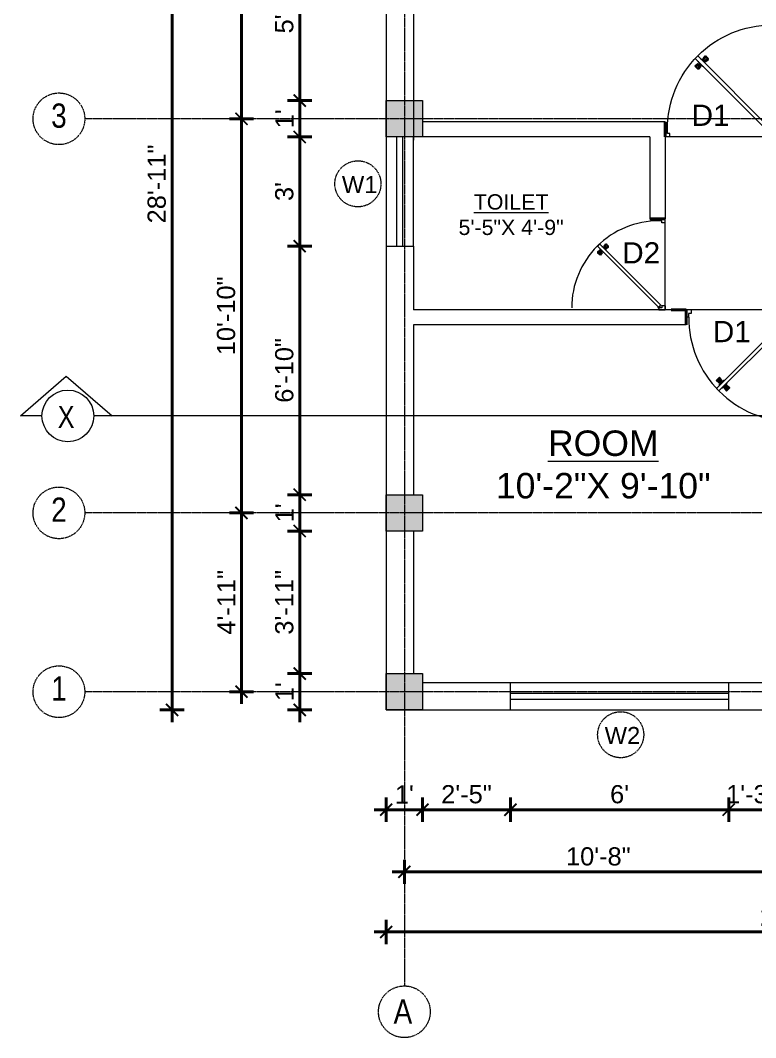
# Model space of a CAD drawing. Header units: inches. Extents: x 141029 to 166402, y -23568 to -18036.
# Drawn here: x 157327.9 to 157570.5, y -21851.7 to -21516.1 of the extents above; entities that cross this region are included whole.
import ezdxf

# ---------------------------------------------------------------- set-up
doc = ezdxf.new("R2010")
doc.units = ezdxf.units.IN
doc.header["$LTSCALE"] = 0.5
doc.header["$MEASUREMENT"] = 0
doc.header["$PDMODE"] = 66
doc.linetypes.add('CENTER', pattern=[2, 1.25, -0.25, 0.25, -0.25])
for name, color, linetype, lineweight in [('Annotate-Lite.w', 177, 'Continuous', 9), ('Annotations-Bold.w', 177, 'Continuous', 13), ('DOOR & WIN', 1, 'Continuous', 25), ('PUERTAS', 7, 'Continuous', 9), ('TEXT', 220, 'Continuous', 9), ('wall', 1, 'Continuous', 40)]:
    doc.layers.add(name, color=color, linetype=linetype, lineweight=lineweight)
doc.styles.add('ARAIL', font='ARIALN.TTF')
doc.styles.add('DIMTEXT', font='arial.ttf', dxfattribs={"height": 6})
doc.styles.add('gaurav', font='arial.ttf')
doc.styles.get("Standard").update_dxf_attribs({"font": 'arial.ttf'})
doc.dimstyles.new('1 by 96', dxfattribs={"dimtxt": 6, "dimasz": 4, "dimexe": 4, "dimexo": 4, "dimgap": 2, "dimtad": 1, "dimdec": 0, "dimzin": 0, "dimdsep": 46, "dimlunit": 4, "dimtxsty": 'Standard', "dimblk": 'ARCHTICK', "dimcen": 0, "dimdle": 4, "dimadec": 0, "dimazin": 0, "dimtfac": 1, "dimtdec": 0, "dimtix": 1, "dimtofl": 0, "dimtmove": 1, "dimatfit": 3, "dimldrblk": 'ARCHTICK', "dimfxl": 4, "dimfxlon": 1, "dimtolj": 1, "dimtzin": 0, "dimlwd": -1, "dimlwe": -1, "dimarcsym": 0})

# ---------------------------------------------------------------- blocks, each defined once
blk = doc.blocks.new('2ft6in')
at = {"layer": 'PUERTAS', "color": 2}
for p, q in [((0.84, 2.1), (21.02, 22.28)), ((21.71, 21.6), (1.47, 1.37)), ((18.33, 21.76), (18.31, 21.77)), ((21.71, 21.6), (21.02, 22.28)), ((21.18, 18.9), (21.2, 18.89)), ((0, 2), (0, 0)), ((0.6, 2), (0, 2)), ((1.33, 0), (0, 0)), ((0.6, 1.26), (0.6, 2.04)), ((0.67, 1.26), (0.6, 1.26)), ((0.67, 1.26), (0.67, 2.01)), ((0.67, 1), (0.67, 1.26)), ((1.33, 1), (0.67, 1)), ((1.31, 1.53), (0.79, 2.06)), ((1.36, 1.58), (0.81, 2.12)), ((1.36, 1.58), (1.31, 1.53)), ((1.47, 1.37), (1.31, 1.53)), ((1.33, 0), (1.33, 1)), ((28.67, 0), (28.67, 1)), ((28.67, 1), (29.33, 1)), ((28.67, 0), (30, 0)), ((29.33, 1), (29.33, 2)), ((29.33, 2), (30, 2)), ((30, 0), (30, 2))]:
    blk.add_line(p, q, dxfattribs=at)
at = {"layer": 'PUERTAS', "color": 8}
for p, q in [((18.81, 20.78), (18.04, 21.4)), ((18.86, 20.83), (18.08, 21.46)), ((18.95, 20.92), (18.2, 21.58)), ((18.44, 21.9), (18.31, 21.77)), ((19.07, 21.03), (18.34, 21.72)), ((18.44, 21.9), (18.56, 22.02)), ((18.58, 22.01), (18.56, 22.02)), ((19.3, 21.26), (18.61, 22)), ((19.42, 21.38), (18.75, 22.14)), ((19.51, 21.48), (18.88, 22.26)), ((18.91, 20.27), (19.19, 20.69)), ((19.55, 21.53), (18.93, 22.3)), ((19.13, 20.8), (19.03, 20.9)), ((19.15, 20.82), (19.05, 20.92)), ((19.09, 20.44), (19.25, 20.76)), ((19.19, 20.87), (19.1, 20.96)), ((19.25, 20.93), (19.16, 21.02)), ((19.28, 20.63), (19.32, 20.83)), ((19.4, 21.08), (19.31, 21.17)), ((19.47, 21.15), (19.38, 21.24)), ((19.43, 20.78), (19.4, 20.9)), ((19.51, 21.19), (19.42, 21.28)), ((19.55, 20.91), (19.43, 20.94)), ((19.53, 21.21), (19.44, 21.3)), ((19.7, 21.06), (19.51, 21.01)), ((19.89, 21.24), (19.58, 21.08)), ((20.07, 21.42), (19.64, 21.15)), ((20.48, 20.28), (20.44, 20.08)), ((20.67, 20.47), (20.51, 20.15)), ((20.85, 20.64), (20.57, 20.22)), ((19.69, 19.49), (20.12, 19.76)), ((19.87, 19.67), (20.18, 19.83)), ((20.06, 19.85), (20.25, 19.9)), ((20.21, 20), (20.33, 19.97)), ((20.21, 19.38), (20.83, 18.61)), ((20.23, 19.7), (20.32, 19.61)), ((20.25, 19.72), (20.34, 19.63)), ((20.25, 19.43), (20.88, 18.65)), ((20.29, 19.76), (20.38, 19.67)), ((20.33, 20.13), (20.36, 20.01)), ((20.34, 19.53), (21, 18.77)), ((20.36, 19.83), (20.45, 19.74)), ((20.46, 19.64), (21.14, 18.91)), ((20.5, 19.98), (20.6, 19.89)), ((20.57, 20.04), (20.66, 19.95)), ((20.61, 20.09), (20.7, 19.99)), ((20.63, 20.11), (20.72, 20.01)), ((20.69, 19.87), (21.42, 19.19)), ((20.81, 19.99), (21.56, 19.33)), ((20.9, 20.08), (21.68, 19.45)), ((20.95, 20.13), (21.72, 19.51)), ((21.32, 19.01), (21.2, 18.89)), ((21.32, 19.01), (21.44, 19.14)), ((21.43, 19.15), (21.44, 19.14)), ((0, 0), (30, 0))]:
    blk.add_line(p, q, dxfattribs=at)
at = {"layer": 'PUERTAS', "color": 1}
for p, q in [((18.06, 21.44), (18.48, 21.86)), ((18.74, 20.79), (18.06, 21.34)), ((18.08, 21.51), (18.45, 21.88)), ((18.11, 21.49), (18.08, 21.51)), ((18.82, 22.25), (18.45, 21.88)), ((18.9, 22.28), (18.48, 21.86)), ((18.84, 22.23), (18.82, 22.25)), ((18.83, 20.8), (19.18, 21.15)), ((18.84, 20.21), (19.1, 20.6)), ((18.92, 20.89), (18.93, 20.88)), ((19.54, 21.59), (18.99, 22.27)), ((19.02, 20.88), (19.24, 21.1)), ((19.12, 20.8), (19.03, 20.89)), ((19.1, 20.7), (19.11, 20.69)), ((19.1, 20.6), (19.1, 20.6)), ((19.11, 20.79), (19.33, 21.01)), ((19.54, 21.5), (19.18, 21.15)), ((19.45, 21.31), (19.24, 21.1)), ((19.55, 21.22), (19.33, 21.01)), ((19.45, 21.41), (19.45, 21.41)), ((19.54, 21.22), (19.45, 21.31)), ((19.64, 21.23), (19.64, 21.23)), ((19.74, 21.24), (19.73, 21.23)), ((20.12, 21.49), (19.74, 21.24)), ((20.22, 21.48), (20.22, 21.49)), ((20.66, 20.31), (20.65, 20.31)), ((20.65, 20.21), (20.65, 20.22)), ((20.91, 20.7), (20.66, 20.31)), ((20.91, 20.8), (20.91, 20.79)), ((18.85, 20.11), (18.84, 20.12)), ((19.53, 19.43), (19.54, 19.42)), ((19.64, 19.42), (20.02, 19.67)), ((20.02, 19.67), (20.03, 19.68)), ((20.12, 19.68), (20.12, 19.68)), ((20.21, 19.69), (20.43, 19.9)), ((20.22, 19.41), (20.57, 19.76)), ((20.22, 19.69), (20.31, 19.6)), ((20.22, 19.32), (20.76, 18.64)), ((20.31, 19.6), (20.52, 19.81)), ((20.31, 19.5), (20.31, 19.5)), ((20.65, 20.12), (20.43, 19.9)), ((20.74, 20.03), (20.52, 19.81)), ((20.93, 20.11), (20.57, 19.76)), ((20.64, 20.11), (20.73, 20.02)), ((20.84, 20.02), (20.83, 20.03)), ((20.86, 18.63), (21.28, 19.05)), ((20.91, 18.68), (20.94, 18.66)), ((20.94, 18.66), (21.31, 19.03)), ((21.02, 20.12), (21.7, 19.57)), ((21.7, 19.47), (21.28, 19.05)), ((21.67, 19.4), (21.31, 19.03)), ((21.65, 19.42), (21.67, 19.4))]:
    blk.add_line(p, q, dxfattribs=at)
at = {"layer": 'PUERTAS', "color": 2}
for radius in [0.129, 0.0627]:
    blk.add_circle((0.68, 2.14), radius, dxfattribs=at)
at = {"layer": 'PUERTAS', "color": 8}
blk.add_arc((0.68, 2.14), 28.65, 359.7285, 90.0333, dxfattribs=at)
at = {"layer": 'PUERTAS', "color": 1}
for centre, start, end in [((18.78, 20.84), 231.0764, 315), ((18.89, 20.16), 135, 225), ((18.94, 22.23), 38.9236, 135), ((18.97, 20.93), 225, 315), ((19.16, 20.74), 135, 219.7428), ((19.06, 20.65), 315, 39.7428), ((19.4, 21.36), 315, 45), ((19.49, 21.55), 315, 38.9236), ((19.6, 21.18), 50.2572, 135), ((19.68, 21.28), 230.2572, 315), ((20.17, 21.44), 45, 135), ((20.7, 20.26), 135, 219.7428), ((20.6, 20.17), 315, 39.7428), ((20.87, 20.75), 315, 45), ((19.59, 19.47), 225, 315), ((20.07, 19.63), 50.2572, 135), ((20.16, 19.73), 230.2572, 315), ((20.27, 19.36), 135, 218.9236), ((20.35, 19.55), 135, 225), ((20.78, 19.98), 45, 135), ((20.82, 18.68), 218.9236, 315), ((20.98, 20.07), 51.0764, 135), ((21.65, 19.52), 315, 51.0764)]:
    blk.add_arc(centre, 0.0667, start, end, dxfattribs=at)
blk = doc.blocks.new('*U216')
at = {"color": 3}
blk.add_blockref('2ft6in', (0, 0), dxfattribs=at)
blk = doc.blocks.new('3ft')
at = {"layer": 'PUERTAS', "color": 6}
for p, q in [((1.01, 2.52), (25.23, 26.74)), ((26.05, 25.92), (1.77, 1.64)), ((26.05, 25.92), (25.23, 26.74)), ((0, 2.4), (0, 0)), ((0.72, 2.4), (0, 2.4)), ((1.6, 0), (0, 0)), ((0.72, 1.52), (0.72, 2.44)), ((0.8, 1.52), (0.72, 1.52)), ((0.8, 1.52), (0.8, 2.41)), ((0.8, 1.2), (0.8, 1.52)), ((1.6, 1.2), (0.8, 1.2)), ((1.57, 1.84), (0.94, 2.47)), ((1.63, 1.89), (0.97, 2.55)), ((1.63, 1.89), (1.57, 1.84)), ((1.77, 1.64), (1.57, 1.84)), ((1.6, 0), (1.6, 1.2)), ((34.4, 0), (34.4, 1.2)), ((34.4, 1.2), (35.2, 1.2)), ((34.4, 0), (36, 0)), ((35.2, 1.2), (35.2, 2.4)), ((35.2, 2.4), (36, 2.4)), ((36, 0), (36, 2.4))]:
    blk.add_line(p, q, dxfattribs=at)
at = {"layer": 'PUERTAS', "color": 8}
for p, q in [((22.57, 24.94), (21.65, 25.68)), ((22.63, 24.99), (21.69, 25.75)), ((22.74, 25.1), (21.84, 25.9)), ((22.13, 26.28), (21.98, 26.13)), ((22.88, 25.24), (22.01, 26.06)), ((22.13, 26.28), (22.27, 26.42)), ((22.29, 26.41), (22.27, 26.42)), ((23.16, 25.52), (22.34, 26.39)), ((23.3, 25.66), (22.5, 26.56)), ((23.41, 25.77), (22.65, 26.71)), ((22.69, 24.32), (23.02, 24.83)), ((23.46, 25.83), (22.72, 26.75)), ((22.95, 24.96), (22.84, 25.07)), ((22.98, 24.99), (22.86, 25.1)), ((23.03, 25.04), (22.91, 25.15)), ((22.91, 24.53), (23.1, 24.91)), ((23.11, 25.12), (22.99, 25.23)), ((23.13, 24.76), (23.18, 24.99)), ((23.28, 25.3), (23.17, 25.41)), ((23.36, 25.37), (23.25, 25.49)), ((23.31, 24.94), (23.28, 25.08)), ((23.41, 25.43), (23.3, 25.54)), ((23.46, 25.09), (23.32, 25.13)), ((23.44, 25.45), (23.33, 25.56)), ((23.64, 25.27), (23.41, 25.22)), ((23.87, 25.49), (23.49, 25.3)), ((24.08, 25.71), (23.57, 25.38)), ((23.63, 23.38), (24.14, 23.72)), ((23.84, 23.6), (24.22, 23.79)), ((24.07, 23.82), (24.3, 23.88)), ((24.25, 24), (24.39, 23.97)), ((24.27, 23.64), (24.38, 23.53)), ((24.3, 23.67), (24.41, 23.56)), ((24.35, 23.72), (24.46, 23.61)), ((24.4, 24.15), (24.43, 24.01)), ((24.43, 23.8), (24.54, 23.69)), ((24.58, 24.33), (24.52, 24.1)), ((24.55, 23.57), (25.37, 22.7)), ((24.6, 23.97), (24.72, 23.86)), ((24.8, 24.56), (24.61, 24.18)), ((25.02, 24.77), (24.68, 24.26)), ((24.68, 24.05), (24.79, 23.94)), ((24.73, 24.1), (24.85, 23.99)), ((24.76, 24.13), (24.87, 24.02)), ((24.83, 23.85), (25.7, 23.03)), ((24.97, 23.99), (25.87, 23.2)), ((25.08, 24.1), (26.02, 23.34)), ((25.14, 24.15), (26.06, 23.41)), ((24.25, 23.26), (24.99, 22.34)), ((24.3, 23.32), (25.06, 22.38)), ((24.41, 23.43), (25.2, 22.53)), ((25.58, 22.82), (25.43, 22.67)), ((25.58, 22.82), (25.73, 22.97)), ((25.72, 22.98), (25.73, 22.97)), ((0, 0), (36, 0))]:
    blk.add_line(p, q, dxfattribs=at)
at = {"layer": 'PUERTAS', "color": 1}
for p, q in [((21.67, 25.73), (22.17, 26.23)), ((22.49, 24.95), (21.67, 25.61)), ((21.7, 25.82), (22.14, 26.26)), ((21.73, 25.79), (21.7, 25.82)), ((22.58, 26.7), (22.14, 26.26)), ((22.67, 26.73), (22.17, 26.23)), ((22.61, 26.67), (22.58, 26.7)), ((22.6, 24.96), (23.02, 25.38)), ((22.61, 24.25), (22.92, 24.72)), ((22.62, 24.13), (22.61, 24.14)), ((22.7, 25.07), (22.71, 25.06)), ((23.45, 25.91), (22.79, 26.73)), ((22.82, 25.06), (23.08, 25.32)), ((22.94, 24.95), (22.83, 25.07)), ((22.92, 24.72), (22.92, 24.72)), ((22.93, 24.94), (23.19, 25.21)), ((22.93, 24.84), (22.93, 24.83)), ((23.44, 25.81), (23.02, 25.38)), ((23.34, 25.58), (23.08, 25.32)), ((23.46, 25.47), (23.19, 25.21)), ((23.33, 25.7), (23.34, 25.69)), ((23.45, 25.46), (23.33, 25.57)), ((23.56, 23.3), (24.03, 23.61)), ((23.57, 25.47), (23.57, 25.47)), ((24.15, 25.79), (23.68, 25.48)), ((23.68, 25.48), (23.68, 25.48)), ((24.03, 23.61), (24.03, 23.62)), ((24.14, 23.62), (24.14, 23.62)), ((24.25, 23.62), (24.51, 23.89)), ((24.27, 25.78), (24.26, 25.79)), ((24.26, 23.29), (24.69, 23.71)), ((24.26, 23.63), (24.37, 23.52)), ((24.37, 23.52), (24.63, 23.77)), ((24.78, 24.15), (24.51, 23.89)), ((24.89, 24.03), (24.63, 23.77)), ((25.11, 24.14), (24.69, 23.71)), ((24.77, 24.14), (24.88, 24.03)), ((24.79, 24.38), (24.78, 24.37)), ((24.78, 24.26), (24.78, 24.26)), ((25.1, 24.84), (24.79, 24.38)), ((25, 24.03), (25, 24.03)), ((25.09, 24.96), (25.1, 24.95)), ((25.22, 24.14), (26.03, 23.48)), ((23.44, 23.31), (23.45, 23.3)), ((24.26, 23.18), (24.92, 22.37)), ((24.37, 23.4), (24.37, 23.4)), ((25.04, 22.36), (25.54, 22.86)), ((25.1, 22.42), (25.13, 22.39)), ((25.13, 22.39), (25.57, 22.83)), ((26.04, 23.37), (25.54, 22.86)), ((26.01, 23.27), (25.57, 22.83)), ((25.98, 23.3), (26.01, 23.27))]:
    blk.add_line(p, q, dxfattribs=at)
at = {"layer": 'PUERTAS', "color": 2}
for p, q in [((21.99, 26.11), (21.98, 26.13)), ((25.42, 22.68), (25.43, 22.67))]:
    blk.add_line(p, q, dxfattribs=at)
at = {"layer": 'PUERTAS', "color": 6}
for radius in [0.155, 0.0752]:
    blk.add_circle((0.82, 2.56), radius, dxfattribs=at)
blk.add_arc((0.82, 2.56), 34.38, 359.7285, 90.0333, dxfattribs=at)
at = {"layer": 'PUERTAS', "color": 1}
for centre, start, end in [((22.54, 25.01), 231.0764, 315), ((22.67, 24.2), 135, 225), ((22.73, 26.68), 38.9236, 135), ((22.77, 25.12), 225, 315), ((22.99, 24.89), 135, 219.7428), ((22.87, 24.78), 315, 39.7428), ((23.28, 25.63), 315, 45), ((23.39, 25.86), 315, 38.9236), ((23.51, 25.41), 50.2572, 135), ((23.62, 25.53), 230.2572, 315), ((24.09, 23.56), 50.2572, 135), ((24.2, 23.68), 230.2572, 315), ((24.2, 25.73), 45, 135), ((24.42, 23.46), 135, 225), ((24.84, 24.31), 135, 219.7428), ((24.72, 24.21), 315, 39.7428), ((24.94, 23.98), 45, 135), ((25.04, 24.89), 315, 45), ((25.17, 24.08), 51.0764, 135), ((23.51, 23.36), 225, 315), ((24.32, 23.23), 135, 218.9236), ((24.98, 22.42), 218.9236, 315), ((25.98, 23.42), 315, 51.0764)]:
    blk.add_arc(centre, 0.08, start, end, dxfattribs=at)
blk = doc.blocks.new('*U213')
at = {"color": 3, "xscale": -1}
blk.add_blockref('3ft', (42, 0), dxfattribs=at)
blk = doc.blocks.new('_ArchTick')
at = {"color": 0, "linetype": 'ByBlock', "const_width": 0.15}
blk.add_lwpolyline([(-0.5, -0.5), (0.5, 0.5)], dxfattribs=at)
blk = doc.blocks.new('*D503')
at = {"layer": 'Defpoints', "color": 0, "transparency": 16777216}
for p in [(157448.6, -21481.55), (157420.07, -21542.55), (157448.6, -21542.55)]:
    blk.add_point(p, dxfattribs=at)
at = {"layer": 'wall', "color": 0, "transparency": 16777216}
for p, q in [((157420.07, -21477.55), (157420.07, -21546.55)), ((157424.07, -21481.55), (157416.07, -21481.55)), ((157424.07, -21542.55), (157416.07, -21542.55))]:
    blk.add_line(p, q, dxfattribs=at)
at = {"layer": 'wall', "color": 0, "transparency": 16777216, "xscale": 4, "yscale": 4, "zscale": 4}
for p, rotation in [((157420.07, -21481.55), 90), ((157420.07, -21542.55), 270)]:
    blk.add_blockref('_ArchTick', p, dxfattribs=dict(at, rotation=rotation))
at = {"layer": 'wall', "color": 0, "transparency": 16777216, "insert": (157415.01, -21512.05), "char_height": 6, "attachment_point": 5, "rotation": 90}
blk.add_mtext('\\A1;5\'-1"', dxfattribs=at)
blk = doc.blocks.new('*D504')
at = {"layer": 'Defpoints', "color": 0, "transparency": 16777216}
for p in [(157448.6, -21542.55), (157420.07, -21554.55), (157448.6, -21554.55)]:
    blk.add_point(p, dxfattribs=at)
at = {"layer": 'wall', "color": 0, "transparency": 16777216}
for p, q in [((157420.07, -21538.55), (157420.07, -21558.55)), ((157424.07, -21542.55), (157416.07, -21542.55)), ((157424.07, -21554.55), (157416.07, -21554.55))]:
    blk.add_line(p, q, dxfattribs=at)
at = {"layer": 'wall', "color": 0, "transparency": 16777216, "xscale": 4, "yscale": 4, "zscale": 4}
for p, rotation in [((157420.07, -21542.55), 90), ((157420.07, -21554.55), 270)]:
    blk.add_blockref('_ArchTick', p, dxfattribs=dict(at, rotation=rotation))
at = {"layer": 'wall', "color": 0, "transparency": 16777216, "insert": (157415.06, -21548.55), "char_height": 6, "attachment_point": 5, "rotation": 90}
blk.add_mtext("\\A1;1'", dxfattribs=at)
blk = doc.blocks.new('*D505')
at = {"layer": 'Defpoints', "color": 0, "transparency": 16777216}
for p in [(157448.6, -21554.55), (157420.07, -21590.55), (157448.6, -21590.55)]:
    blk.add_point(p, dxfattribs=at)
at = {"layer": 'wall', "color": 0, "transparency": 16777216}
for p, q in [((157420.07, -21550.55), (157420.07, -21594.55)), ((157424.07, -21554.55), (157416.07, -21554.55)), ((157424.07, -21590.55), (157416.07, -21590.55))]:
    blk.add_line(p, q, dxfattribs=at)
at = {"layer": 'wall', "color": 0, "transparency": 16777216, "xscale": 4, "yscale": 4, "zscale": 4}
for p, rotation in [((157420.07, -21554.55), 90), ((157420.07, -21590.55), 270)]:
    blk.add_blockref('_ArchTick', p, dxfattribs=dict(at, rotation=rotation))
at = {"layer": 'wall', "color": 0, "transparency": 16777216, "insert": (157415.01, -21572.55), "char_height": 6, "attachment_point": 5, "rotation": 90}
blk.add_mtext("\\A1;3'", dxfattribs=at)
blk = doc.blocks.new('*D519')
at = {"layer": 'Defpoints', "color": 0, "transparency": 16777216}
for p in [(157448.6, -21590.55), (157420.07, -21672.55), (157448.6, -21672.55)]:
    blk.add_point(p, dxfattribs=at)
at = {"layer": 'wall', "color": 0, "transparency": 16777216}
for p, q in [((157420.07, -21586.55), (157420.07, -21676.55)), ((157424.07, -21590.55), (157416.07, -21590.55)), ((157424.07, -21672.55), (157416.07, -21672.55))]:
    blk.add_line(p, q, dxfattribs=at)
at = {"layer": 'wall', "color": 0, "transparency": 16777216, "xscale": 4, "yscale": 4, "zscale": 4}
for p, rotation in [((157420.07, -21590.55), 90), ((157420.07, -21672.55), 270)]:
    blk.add_blockref('_ArchTick', p, dxfattribs=dict(at, rotation=rotation))
at = {"layer": 'wall', "color": 0, "transparency": 16777216, "insert": (157415.01, -21631.55), "char_height": 6, "attachment_point": 5, "rotation": 90}
blk.add_mtext('\\A1;6\'-10"', dxfattribs=at)
blk = doc.blocks.new('*D520')
at = {"layer": 'Defpoints', "color": 0, "transparency": 16777216}
for p in [(157448.6, -21672.55), (157420.07, -21684.55), (157448.6, -21684.55)]:
    blk.add_point(p, dxfattribs=at)
at = {"layer": 'wall', "color": 0, "transparency": 16777216}
for p, q in [((157420.07, -21668.55), (157420.07, -21688.55)), ((157424.07, -21672.55), (157416.07, -21672.55)), ((157424.07, -21684.55), (157416.07, -21684.55))]:
    blk.add_line(p, q, dxfattribs=at)
at = {"layer": 'wall', "color": 0, "transparency": 16777216, "xscale": 4, "yscale": 4, "zscale": 4}
for p, rotation in [((157420.07, -21672.55), 90), ((157420.07, -21684.55), 270)]:
    blk.add_blockref('_ArchTick', p, dxfattribs=dict(at, rotation=rotation))
at = {"layer": 'wall', "color": 0, "transparency": 16777216, "insert": (157415.06, -21678.55), "char_height": 6, "attachment_point": 5, "rotation": 90}
blk.add_mtext("\\A1;1'", dxfattribs=at)
blk = doc.blocks.new('*D521')
at = {"layer": 'Defpoints', "color": 0, "transparency": 16777216}
for p in [(157448.6, -21684.55), (157420.07, -21731.55), (157448.6, -21731.55)]:
    blk.add_point(p, dxfattribs=at)
at = {"layer": 'wall', "color": 0, "transparency": 16777216}
for p, q in [((157420.07, -21680.55), (157420.07, -21735.55)), ((157424.07, -21684.55), (157416.07, -21684.55)), ((157424.07, -21731.55), (157416.07, -21731.55))]:
    blk.add_line(p, q, dxfattribs=at)
at = {"layer": 'wall', "color": 0, "transparency": 16777216, "xscale": 4, "yscale": 4, "zscale": 4}
for p, rotation in [((157420.07, -21684.55), 90), ((157420.07, -21731.55), 270)]:
    blk.add_blockref('_ArchTick', p, dxfattribs=dict(at, rotation=rotation))
at = {"layer": 'wall', "color": 0, "transparency": 16777216, "insert": (157415.01, -21708.05), "char_height": 6, "attachment_point": 5, "rotation": 90}
blk.add_mtext('\\A1;3\'-11"', dxfattribs=at)
blk = doc.blocks.new('*D522')
at = {"layer": 'Defpoints', "color": 0, "transparency": 16777216}
for p in [(157448.6, -21731.55), (157420.07, -21743.55), (157448.6, -21743.55)]:
    blk.add_point(p, dxfattribs=at)
at = {"layer": 'wall', "color": 0, "transparency": 16777216}
for p, q in [((157420.07, -21727.55), (157420.07, -21747.55)), ((157424.07, -21731.55), (157416.07, -21731.55)), ((157424.07, -21743.55), (157416.07, -21743.55))]:
    blk.add_line(p, q, dxfattribs=at)
at = {"layer": 'wall', "color": 0, "transparency": 16777216, "xscale": 4, "yscale": 4, "zscale": 4}
for p, rotation in [((157420.07, -21731.55), 90), ((157420.07, -21743.55), 270)]:
    blk.add_blockref('_ArchTick', p, dxfattribs=dict(at, rotation=rotation))
at = {"layer": 'wall', "color": 0, "transparency": 16777216, "insert": (157415.06, -21737.55), "char_height": 6, "attachment_point": 5, "rotation": 90}
blk.add_mtext("\\A1;1'", dxfattribs=at)
blk = doc.blocks.new('*D523')
at = {"layer": 'Defpoints', "color": 0, "transparency": 16777216}
for p in [(157400.86, -21678.55), (157448.6, -21678.55), (157448.6, -21737.55)]:
    blk.add_point(p, dxfattribs=at)
at = {"layer": 'wall', "color": 0, "transparency": 16777216}
for p, q in [((157400.86, -21741.55), (157400.86, -21674.55)), ((157404.86, -21678.55), (157396.86, -21678.55)), ((157404.86, -21737.55), (157396.86, -21737.55))]:
    blk.add_line(p, q, dxfattribs=at)
at = {"layer": 'wall', "color": 0, "transparency": 16777216, "xscale": 4, "yscale": 4, "zscale": 4}
for p, rotation in [((157400.86, -21678.55), 90), ((157400.86, -21737.55), 270)]:
    blk.add_blockref('_ArchTick', p, dxfattribs=dict(at, rotation=rotation))
at = {"layer": 'wall', "color": 0, "transparency": 16777216, "insert": (157395.85, -21708.05), "char_height": 6, "attachment_point": 5, "rotation": 90}
blk.add_mtext('\\A1;4\'-11"', dxfattribs=at)
blk = doc.blocks.new('*D524')
at = {"layer": 'Defpoints', "color": 0, "transparency": 16777216}
for p in [(157400.86, -21548.55), (157448.6, -21548.55), (157448.6, -21678.55)]:
    blk.add_point(p, dxfattribs=at)
at = {"layer": 'wall', "color": 0, "transparency": 16777216}
for p, q in [((157400.86, -21682.55), (157400.86, -21544.55)), ((157404.86, -21548.55), (157396.86, -21548.55)), ((157404.86, -21678.55), (157396.86, -21678.55))]:
    blk.add_line(p, q, dxfattribs=at)
at = {"layer": 'wall', "color": 0, "transparency": 16777216, "xscale": 4, "yscale": 4, "zscale": 4}
for p, rotation in [((157400.86, -21548.55), 90), ((157400.86, -21678.55), 270)]:
    blk.add_blockref('_ArchTick', p, dxfattribs=dict(at, rotation=rotation))
at = {"layer": 'wall', "color": 0, "transparency": 16777216, "insert": (157395.8, -21613.55), "char_height": 6, "attachment_point": 5, "rotation": 90}
blk.add_mtext('\\A1;10\'-10"', dxfattribs=at)
blk = doc.blocks.new('*D525')
at = {"layer": 'Defpoints', "color": 0, "transparency": 16777216}
for p in [(157400.86, -21402.55), (157448.6, -21402.55), (157448.6, -21548.55)]:
    blk.add_point(p, dxfattribs=at)
at = {"layer": 'wall', "color": 0, "transparency": 16777216}
for p, q in [((157400.86, -21552.55), (157400.86, -21398.55)), ((157404.86, -21402.55), (157396.86, -21402.55)), ((157404.86, -21548.55), (157396.86, -21548.55))]:
    blk.add_line(p, q, dxfattribs=at)
at = {"layer": 'wall', "color": 0, "transparency": 16777216, "xscale": 4, "yscale": 4, "zscale": 4}
for p, rotation in [((157400.86, -21402.55), 90), ((157400.86, -21548.55), 270)]:
    blk.add_blockref('_ArchTick', p, dxfattribs=dict(at, rotation=rotation))
at = {"layer": 'wall', "color": 0, "transparency": 16777216, "insert": (157395.85, -21475.55), "char_height": 6, "attachment_point": 5, "rotation": 90}
blk.add_mtext('\\A1;12\'-2"', dxfattribs=at)
blk = doc.blocks.new('*D526')
at = {"layer": 'Defpoints', "color": 0, "transparency": 16777216}
for p in [(157448.6, -21396.55), (157377.98, -21743.55), (157448.6, -21743.55)]:
    blk.add_point(p, dxfattribs=at)
at = {"layer": 'wall', "color": 0, "transparency": 16777216}
for p, q in [((157377.98, -21392.55), (157377.98, -21747.55)), ((157381.98, -21396.55), (157373.98, -21396.55)), ((157381.98, -21743.55), (157373.98, -21743.55))]:
    blk.add_line(p, q, dxfattribs=at)
at = {"layer": 'wall', "color": 0, "transparency": 16777216, "xscale": 4, "yscale": 4, "zscale": 4}
for p, rotation in [((157377.98, -21396.55), 90), ((157377.98, -21743.55), 270)]:
    blk.add_blockref('_ArchTick', p, dxfattribs=dict(at, rotation=rotation))
at = {"layer": 'wall', "color": 0, "transparency": 16777216, "insert": (157372.92, -21570.05), "char_height": 6, "attachment_point": 5, "rotation": 90}
blk.add_mtext('\\A1;28\'-11"', dxfattribs=at)
blk = doc.blocks.new('*D516')
at = {"layer": 'Defpoints', "color": 0, "transparency": 16777216}
for p in [(157448.6, -21743.55), (157460.6, -21743.55), (157460.6, -21776.46)]:
    blk.add_point(p, dxfattribs=at)
at = {"layer": 'wall', "color": 0, "transparency": 16777216}
for p, q in [((157448.6, -21772.46), (157448.6, -21780.46)), ((157460.6, -21772.46), (157460.6, -21780.46)), ((157444.6, -21776.46), (157464.6, -21776.46))]:
    blk.add_line(p, q, dxfattribs=at)
at = {"layer": 'wall', "color": 0, "transparency": 16777216, "xscale": 4, "yscale": 4, "zscale": 4, "rotation": 180}
blk.add_blockref('_ArchTick', (157448.6, -21776.46), dxfattribs=at)
at = {"layer": 'wall', "color": 0, "transparency": 16777216, "xscale": 4, "yscale": 4, "zscale": 4}
blk.add_blockref('_ArchTick', (157460.6, -21776.46), dxfattribs=at)
at = {"layer": 'wall', "color": 0, "transparency": 16777216, "insert": (157454.6, -21771.45), "char_height": 6, "attachment_point": 5}
blk.add_mtext("\\A1;1'", dxfattribs=at)
blk = doc.blocks.new('*D517')
at = {"layer": 'Defpoints', "color": 0, "transparency": 16777216}
for p in [(157460.6, -21743.55), (157489.6, -21743.55), (157489.6, -21776.46)]:
    blk.add_point(p, dxfattribs=at)
at = {"layer": 'wall', "color": 0, "transparency": 16777216}
for p, q in [((157460.6, -21772.46), (157460.6, -21780.46)), ((157489.6, -21772.46), (157489.6, -21780.46)), ((157456.6, -21776.46), (157493.6, -21776.46))]:
    blk.add_line(p, q, dxfattribs=at)
at = {"layer": 'wall', "color": 0, "transparency": 16777216, "xscale": 4, "yscale": 4, "zscale": 4, "rotation": 180}
blk.add_blockref('_ArchTick', (157460.6, -21776.46), dxfattribs=at)
at = {"layer": 'wall', "color": 0, "transparency": 16777216, "xscale": 4, "yscale": 4, "zscale": 4}
blk.add_blockref('_ArchTick', (157489.6, -21776.46), dxfattribs=at)
at = {"layer": 'wall', "color": 0, "transparency": 16777216, "insert": (157475.1, -21771.4), "char_height": 6, "attachment_point": 5}
blk.add_mtext('\\A1;2\'-5"', dxfattribs=at)
blk = doc.blocks.new('*D518')
at = {"layer": 'Defpoints', "color": 0, "transparency": 16777216}
for p in [(157489.6, -21743.55), (157561.6, -21743.55), (157561.6, -21776.46)]:
    blk.add_point(p, dxfattribs=at)
at = {"layer": 'wall', "color": 0, "transparency": 16777216}
for p, q in [((157489.6, -21772.46), (157489.6, -21780.46)), ((157561.6, -21772.46), (157561.6, -21780.46)), ((157485.6, -21776.46), (157565.6, -21776.46))]:
    blk.add_line(p, q, dxfattribs=at)
at = {"layer": 'wall', "color": 0, "transparency": 16777216, "xscale": 4, "yscale": 4, "zscale": 4, "rotation": 180}
blk.add_blockref('_ArchTick', (157489.6, -21776.46), dxfattribs=at)
at = {"layer": 'wall', "color": 0, "transparency": 16777216, "xscale": 4, "yscale": 4, "zscale": 4}
blk.add_blockref('_ArchTick', (157561.6, -21776.46), dxfattribs=at)
at = {"layer": 'wall', "color": 0, "transparency": 16777216, "insert": (157525.6, -21771.4), "char_height": 6, "attachment_point": 5}
blk.add_mtext("\\A1;6'", dxfattribs=at)
blk = doc.blocks.new('*D540')
at = {"layer": 'Defpoints', "color": 0, "transparency": 16777216}
for p in [(157561.6, -21743.55), (157576.6, -21743.55), (157576.6, -21776.46)]:
    blk.add_point(p, dxfattribs=at)
at = {"layer": 'wall', "color": 0, "transparency": 16777216}
for p, q in [((157561.6, -21772.46), (157561.6, -21780.46)), ((157576.6, -21772.46), (157576.6, -21780.46)), ((157557.6, -21776.46), (157580.6, -21776.46))]:
    blk.add_line(p, q, dxfattribs=at)
at = {"layer": 'wall', "color": 0, "transparency": 16777216, "xscale": 4, "yscale": 4, "zscale": 4, "rotation": 180}
blk.add_blockref('_ArchTick', (157561.6, -21776.46), dxfattribs=at)
at = {"layer": 'wall', "color": 0, "transparency": 16777216, "xscale": 4, "yscale": 4, "zscale": 4}
blk.add_blockref('_ArchTick', (157576.6, -21776.46), dxfattribs=at)
at = {"layer": 'wall', "color": 0, "transparency": 16777216, "insert": (157569.1, -21771.39), "char_height": 6, "attachment_point": 5}
blk.add_mtext('\\A1;1\'-3"', dxfattribs=at)
blk = doc.blocks.new('*D547')
at = {"layer": 'Defpoints', "color": 0, "transparency": 16777216}
for p in [(157454.6, -21743.55), (157582.6, -21743.55), (157582.6, -21796.98)]:
    blk.add_point(p, dxfattribs=at)
at = {"layer": 'wall', "color": 0, "transparency": 16777216}
for p, q in [((157454.6, -21792.98), (157454.6, -21800.98)), ((157582.6, -21792.98), (157582.6, -21800.98)), ((157450.6, -21796.98), (157586.6, -21796.98))]:
    blk.add_line(p, q, dxfattribs=at)
at = {"layer": 'wall', "color": 0, "transparency": 16777216, "xscale": 4, "yscale": 4, "zscale": 4, "rotation": 180}
blk.add_blockref('_ArchTick', (157454.6, -21796.98), dxfattribs=at)
at = {"layer": 'wall', "color": 0, "transparency": 16777216, "xscale": 4, "yscale": 4, "zscale": 4}
blk.add_blockref('_ArchTick', (157582.6, -21796.98), dxfattribs=at)
at = {"layer": 'wall', "color": 0, "transparency": 16777216, "insert": (157518.6, -21791.91), "char_height": 6, "attachment_point": 5}
blk.add_mtext('\\A1;10\'-8"', dxfattribs=at)
blk = doc.blocks.new('*D549')
at = {"layer": 'Defpoints', "color": 0, "transparency": 16777216}
for p in [(157716.6, -21684.55), (157448.6, -21743.55), (157716.6, -21816.81)]:
    blk.add_point(p, dxfattribs=at)
at = {"layer": 'wall', "color": 0, "transparency": 16777216}
for p, q in [((157448.6, -21812.81), (157448.6, -21820.81)), ((157716.6, -21812.81), (157716.6, -21820.81)), ((157444.6, -21816.81), (157720.6, -21816.81))]:
    blk.add_line(p, q, dxfattribs=at)
at = {"layer": 'wall', "color": 0, "transparency": 16777216, "xscale": 4, "yscale": 4, "zscale": 4, "rotation": 180}
blk.add_blockref('_ArchTick', (157448.6, -21816.81), dxfattribs=at)
at = {"layer": 'wall', "color": 0, "transparency": 16777216, "xscale": 4, "yscale": 4, "zscale": 4}
blk.add_blockref('_ArchTick', (157716.6, -21816.81), dxfattribs=at)
at = {"layer": 'wall', "color": 0, "transparency": 16777216, "insert": (157582.6, -21811.79), "char_height": 6, "attachment_point": 5}
blk.add_mtext('\\A1;22\'-4"', dxfattribs=at)

msp = doc.modelspace()

# ---------------------------------------------------------------- hatches: boundary and pattern name
at = {"layer": 'wall'}
for points in [[(157460.6, -21542.55), (157448.6, -21542.55), (157448.6, -21554.55), (157460.6, -21554.55)], [(157460.6, -21672.55), (157448.6, -21672.55), (157448.6, -21684.55), (157460.6, -21684.55)], [(157460.6, -21731.55), (157448.6, -21731.55), (157448.6, -21743.55), (157460.6, -21743.55)]]:
    msp.add_hatch(color=256, dxfattribs=at).paths.add_polyline_path(points)

# ---------------------------------------------------------------- linework, layer by layer
at = {"layer": 'Annotate-Lite.w', "color": 1}
for p, q in [((157448.6, -21481.55), (157448.6, -21555.55)), ((157457.6, -21481.55), (157457.6, -21555.55)), ((157540.6, -21549.55), (157460.6, -21549.55)), ((157535.6, -21554.55), (157460.6, -21554.55)), ((157535.6, -21554.55), (157535.6, -21581.55)), ((157540.6, -21554.55), (157540.6, -21581.55)), ((157448.6, -21590.55), (157448.6, -21743.55)), ((157457.6, -21590.55), (157457.6, -21611.55)), ((157542.6, -21611.55), (157457.6, -21611.55)), ((157457.6, -21616.55), (157457.6, -21672.55)), ((157547.6, -21616.55), (157457.6, -21616.55)), ((157457.6, -21684.55), (157457.6, -21731.55)), ((157460.6, -21734.55), (157489.6, -21734.55)), ((157561.6, -21734.55), (157576.6, -21734.55)), ((157448.6, -21743.55), (157489.6, -21743.55)), ((157561.6, -21743.55), (157588.6, -21743.55))]:
    msp.add_line(p, q, dxfattribs=at)
at = {"layer": 'Annotate-Lite.w', "color": 3}
for p, q in [((157448.6, -21554.55), (157448.6, -21590.55)), ((157452.1, -21590.55), (157452.1, -21554.55)), ((157454.1, -21590.55), (157454.1, -21554.55)), ((157457.6, -21590.55), (157457.6, -21554.55)), ((157448.6, -21590.55), (157457.6, -21590.55)), ((157489.6, -21743.55), (157489.6, -21734.55)), ((157489.6, -21734.55), (157561.6, -21734.55)), ((157561.6, -21743.55), (157561.6, -21734.55)), ((157489.6, -21738.05), (157561.6, -21738.05)), ((157489.6, -21740.05), (157561.6, -21740.05)), ((157489.6, -21743.55), (157561.6, -21743.55))]:
    msp.add_line(p, q, dxfattribs=at)
at = {"layer": 'Annotate-Lite.w'}
for p, q in [((157540.6, -21554.55), (157540.6, -21554.55)), ((157547.6, -21611.55), (157547.6, -21611.55))]:
    msp.add_line(p, q, dxfattribs=at)
for points in [[(157448.6, -21542.55), (157460.6, -21542.55), (157460.6, -21554.55), (157448.6, -21554.55)], [(157448.6, -21672.55), (157460.6, -21672.55), (157460.6, -21684.55), (157448.6, -21684.55)], [(157448.6, -21731.55), (157460.6, -21731.55), (157460.6, -21743.55), (157448.6, -21743.55)]]:
    msp.add_lwpolyline(points, close=True, dxfattribs=at)
at = {"layer": 'Annotations-Bold.w', "color": 0, "linetype": 'CENTER', "ltscale": 0.3}
for p, q in [((157454.6, -21332.36), (157454.6, -21834.6)), ((157813.6, -21548.55), (157349.18, -21548.55)), ((157813.6, -21678.55), (157349.18, -21678.55)), ((157813.6, -21737.55), (157349.18, -21737.55))]:
    msp.add_line(p, q, dxfattribs=at)
for centre, radius in [((157340.64, -21548.55), 8.53), ((157439.27, -21570), 7.6), ((157340.64, -21678.55), 8.53), ((157340.64, -21737.55), 8.53), ((157525.97, -21751.74), 7.6), ((157454.6, -21843.13), 8.53)]:
    msp.add_circle(centre, radius, dxfattribs=at)
at = {"layer": 'TEXT'}
for points in [[(157335.05, -21646.56), (157327.91, -21646.56), (157343.05, -21633.48), (157358.19, -21646.56)], [(157621.42, -21646.56), (157352.11, -21646.56)]]:
    msp.add_lwpolyline(points, dxfattribs=at)
msp.add_circle((157343.58, -21646.56), 8.53, dxfattribs=at)
at = {"layer": 'wall'}
for p, q in [((157540.6, -21554.55), (157540.6, -21549.55)), ((157535.6, -21581.55), (157540.6, -21581.55)), ((157542.6, -21611.55), (157547.6, -21611.55)), ((157547.6, -21611.55), (157547.6, -21616.55))]:
    msp.add_line(p, q, dxfattribs=at)

# ---------------------------------------------------------------- block references
at = {"layer": 'DOOR & WIN'}
msp.add_blockref('*U213', (157534.6, -21554.55), dxfattribs=at)
at = {"layer": 'DOOR & WIN', "rotation": 90}
msp.add_blockref('*U216', (157540.6, -21611.55), dxfattribs=at)
at = {"layer": 'DOOR & WIN', "xscale": -1, "rotation": 180}
msp.add_blockref('*U213', (157541.6, -21611.55), dxfattribs=at)

# ---------------------------------------------------------------- texts
at = {"layer": 'Annotations-Bold.w', "color": 0, "linetype": 'CENTER', "ltscale": 0.3, "attachment_point": 1}
for s, width, insert, char_height, style in [('3', 6.5393, (157338.09, -21543.5), 8, 'ARAIL'), ('W1', 8, (157433.99, -21567.45), 5.6, 'gaurav'), ('2', 6.5393, (157338.09, -21673.5), 8, 'ARAIL'), ('1', 6.5393, (157338.09, -21732.5), 8, 'ARAIL'), ('W2', 8, (157520.69, -21749.18), 5.6, 'gaurav'), ('A', 6.5393, (157451.07, -21839), 8, 'ARAIL')]:
    msp.add_mtext_dynamic_manual_height_columns(s, width=width, gutter_width=100, heights=[0], dxfattribs=dict(at, insert=insert, char_height=char_height, style=style))
at = {"layer": 'Annotations-Bold.w', "color": 0, "linetype": 'CENTER', "ltscale": 0.3, "attachment_point": 2, "style": 'gaurav'}
for s, insert, char_height, width in [('{\\LTOILET\\P}5\'-5"X 4\'-9"', (157489.82, -21573.44), 5.04, 46.3627), ('{\\LROOM\\P}10\'-2"X 9\'-10"', (157520.22, -21651.37), 8.4, 77.2712)]:
    msp.add_mtext(s, dxfattribs=dict(at, insert=insert, char_height=char_height, width=width))
at = {"layer": 'TEXT', "style": 'DIMTEXT'}
for s, p in [('D1', (157549.38, -21550.88)), ('D2', (157526.49, -21596.27)), ('D1', (157556.38, -21622.24))]:
    msp.add_text(s, height=7, dxfattribs=at).set_placement(p)
at = {"layer": 'TEXT', "insert": (157340.26, -21650.51), "char_height": 7.2, "attachment_point": 7, "style": 'ARAIL'}
msp.add_mtext_dynamic_manual_height_columns('X', width=125.4648, gutter_width=90, heights=[0], dxfattribs=at)

# ---------------------------------------------------------------- dimensions: what is measured, and where the dimension line sits
at = {"layer": 'wall'}
for base, p1, p2, picture, middle in [((157377.98, -21743.55), (157448.6, -21396.55), (157448.6, -21743.55), '*D526', (157372.92, -21570.05)), ((157400.86, -21402.55), (157448.6, -21548.55), (157448.6, -21402.55), '*D525', (157395.85, -21475.55)), ((157420.07, -21542.55), (157448.6, -21481.55), (157448.6, -21542.55), '*D503', (157415.01, -21512.05)), ((157420.07, -21554.55), (157448.6, -21542.55), (157448.6, -21554.55), '*D504', (157415.06, -21548.55)), ((157400.86, -21548.55), (157448.6, -21678.55), (157448.6, -21548.55), '*D524', (157395.8, -21613.55)), ((157420.07, -21590.55), (157448.6, -21554.55), (157448.6, -21590.55), '*D505', (157415.01, -21572.55)), ((157420.07, -21672.55), (157448.6, -21590.55), (157448.6, -21672.55), '*D519', (157415.01, -21631.55)), ((157420.07, -21684.55), (157448.6, -21672.55), (157448.6, -21684.55), '*D520', (157415.06, -21678.55)), ((157400.86, -21678.55), (157448.6, -21737.55), (157448.6, -21678.55), '*D523', (157395.85, -21708.05)), ((157420.07, -21731.55), (157448.6, -21684.55), (157448.6, -21731.55), '*D521', (157415.01, -21708.05)), ((157420.07, -21743.55), (157448.6, -21731.55), (157448.6, -21743.55), '*D522', (157415.06, -21737.55))]:
    dim = msp.add_linear_dim(base=base, p1=p1, p2=p2, angle=90, dimstyle='1 by 96', dxfattribs=at)
    dim.commit()
    dim.dimension.update_dxf_attribs({"geometry": picture, "text_midpoint": middle})
for base, p1, p2, picture, middle in [((157716.6, -21816.81), (157448.6, -21743.55), (157716.6, -21684.55), '*D549', (157582.6, -21811.79)), ((157460.6, -21776.46), (157448.6, -21743.55), (157460.6, -21743.55), '*D516', (157454.6, -21771.45)), ((157582.6, -21796.98), (157454.6, -21743.55), (157582.6, -21743.55), '*D547', (157518.6, -21791.91)), ((157489.6, -21776.46), (157460.6, -21743.55), (157489.6, -21743.55), '*D517', (157475.1, -21771.4)), ((157561.6, -21776.46), (157489.6, -21743.55), (157561.6, -21743.55), '*D518', (157525.6, -21771.4))]:
    dim = msp.add_linear_dim(base=base, p1=p1, p2=p2, dimstyle='1 by 96', dxfattribs=at)
    dim.commit()
    dim.dimension.update_dxf_attribs({"geometry": picture, "text_midpoint": middle})
dim = msp.add_linear_dim(base=(157576.6, -21776.46), p1=(157561.6, -21743.55), p2=(157576.6, -21743.55), dimstyle='1 by 96', dxfattribs=at)
dim.commit()
dim.dimension.update_dxf_attribs({"geometry": '*D540', "text_midpoint": (157569.1, -21776.46), "dimtype": 160})

doc.saveas('drawing.dxf')
